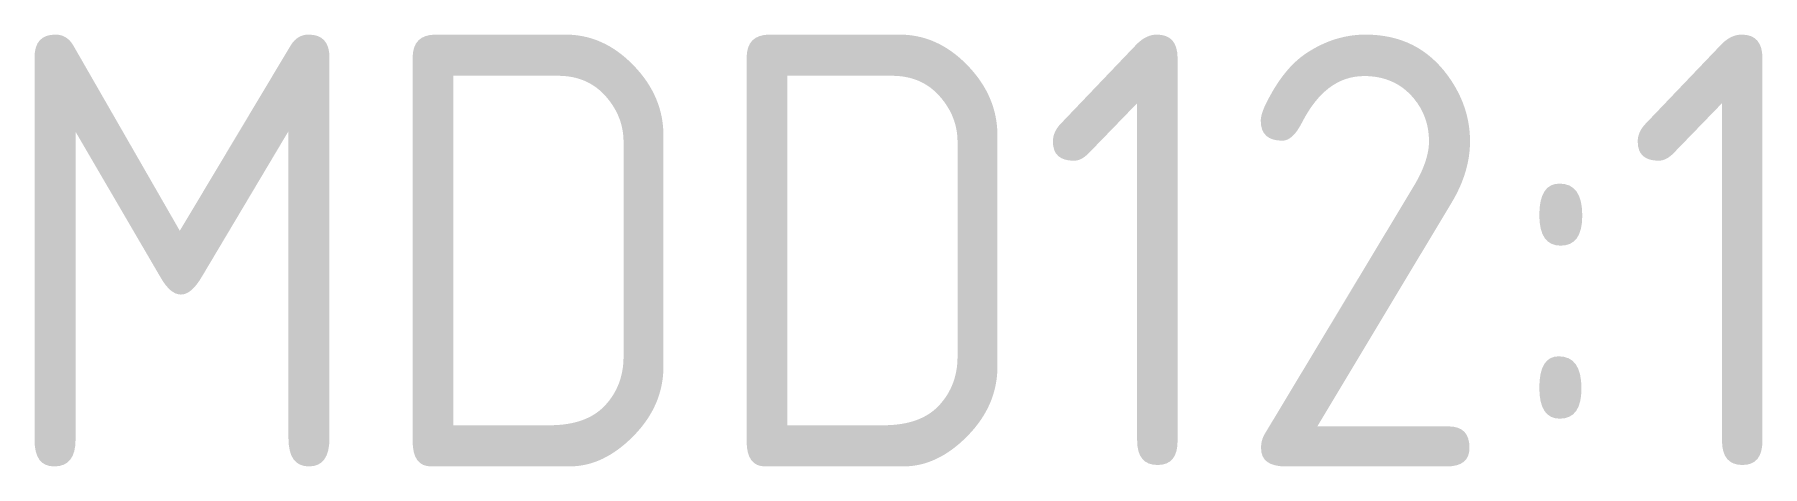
# Model space of a CAD drawing. Header units: millimetres. Extents: x 0.34 to 4.34, y -0.39 to 0.61.
import ezdxf

# ---------------------------------------------------------------- set-up
doc = ezdxf.new("R2010")
doc.units = ezdxf.units.MM
doc.header["$MEASUREMENT"] = 0
doc.styles.add('ISO', font='isocp.shx')

msp = doc.modelspace()

# ---------------------------------------------------------------- texts
at = {"color": 3, "style": 'ISO'}
msp.add_text('MDD12:1', height=1, dxfattribs=at).set_placement((0.2395, -0.3902))

doc.saveas('drawing.dxf')
